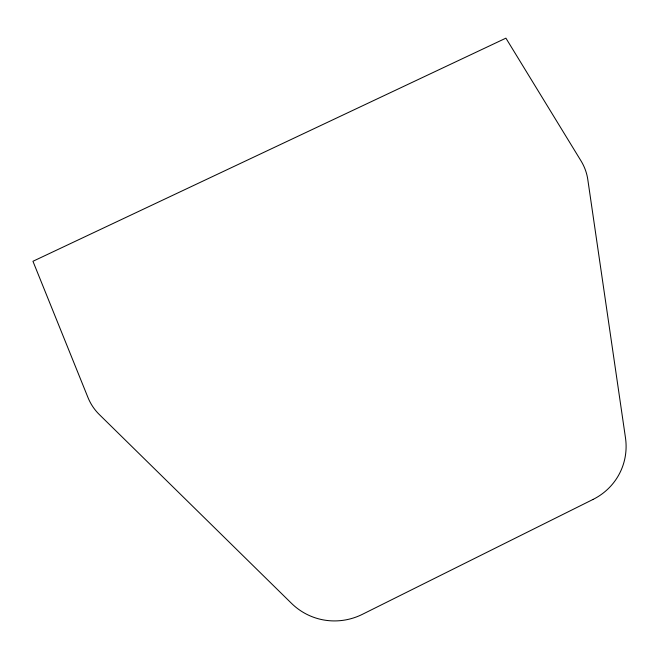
<?xml version="1.0" encoding="UTF-8"?>
<svg xmlns="http://www.w3.org/2000/svg" width="659" height="659" viewBox="0 0 659 659"><rect width="100%" height="100%" fill="white"/><g stroke="black" fill="none" stroke-linecap="round" stroke-linejoin="round"><path stroke-width="0.99" d="M593.067 499.415L362.466 614.295A64.516 62.762 -67.4 0 1 291.517 603.356L99.361 414.585A60.126 54.862 -39.3 0 1 87.968 397.517L32.95 261.285L505.914 38.156L580.983 160.837A58.635 52.967 0 0 1 587.795 179.536L625.473 437.79A63.931 61.122 23.5 0 1 593.067 499.415"/></g></svg>
